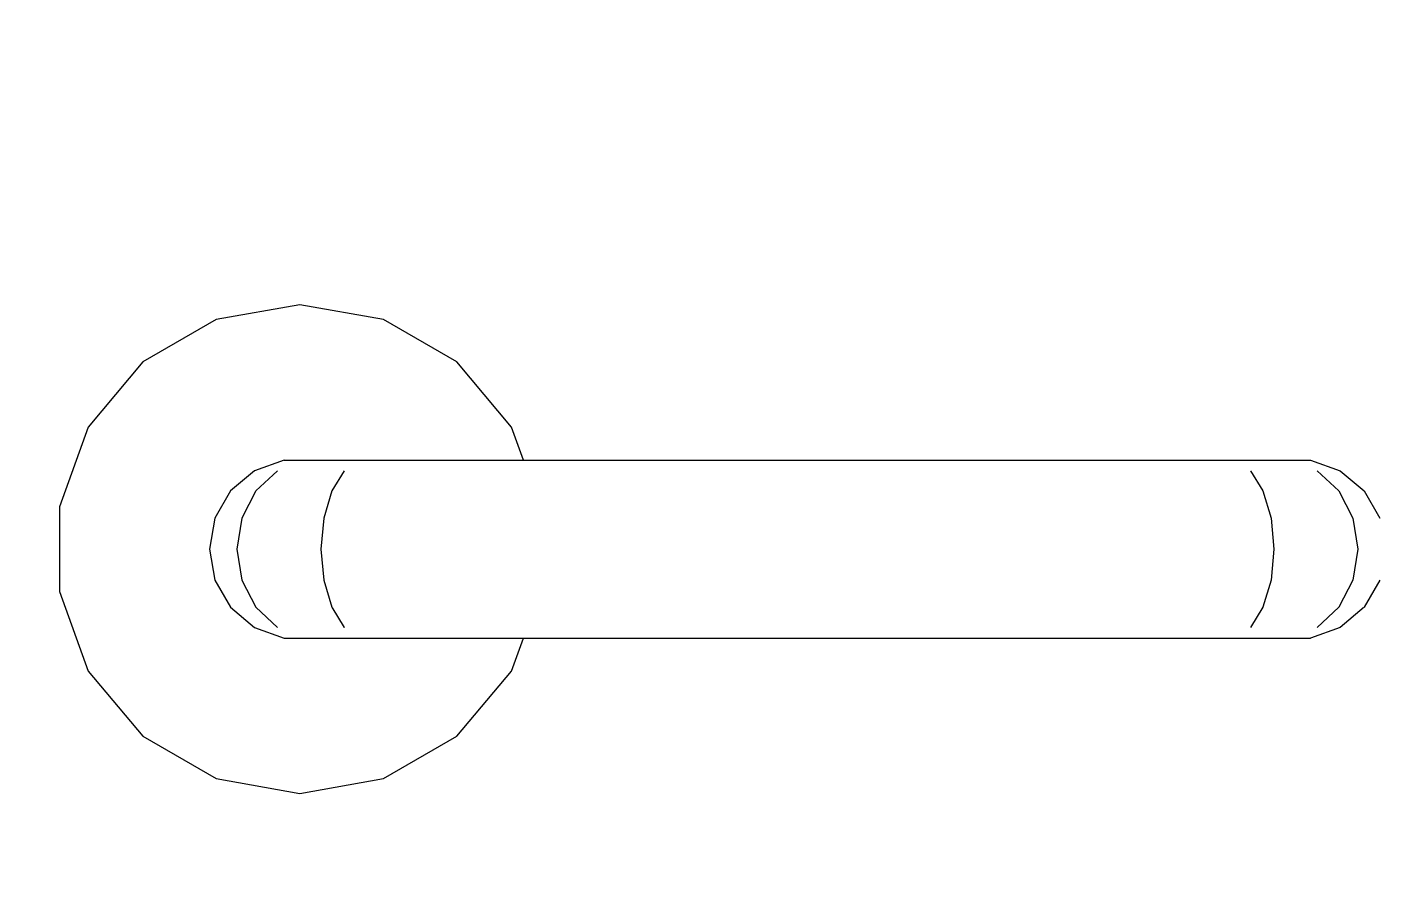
# Model space of a CAD drawing. Header units: millimetres. Extents: x -15634 to 67596, y -3027 to 55843.
# Drawn here: x 11392.2 to 11541.8, y 36359.1 to 36453.3 of the extents above; entities that cross this region are included whole.
import ezdxf

# ---------------------------------------------------------------- set-up
doc = ezdxf.new("R2010")
doc.units = ezdxf.units.MM
doc.header["$MEASUREMENT"] = 0
doc.set_wipeout_variables(frame=1)
doc.linetypes.add('Wipeout_Contour', pattern=[1000, 0, -1000])
doc.layers.add('Dimensioning - General', color=7, linetype='Continuous')
doc.layers.add('Structural - Bearing', color=7, linetype='Continuous')
for name, color, linetype, lineweight, true_color in [('Dimensioning - General_Pen_No__61', 7, 'Continuous', 20, 0x6a6a6a), ('Dimensioning - General_Pen_No__88', 7, 'Continuous', 20, 0xfd4435), ('Structural - Bearing_Pen_No__82', 7, 'Continuous', 20, 0xaaaaaa)]:
    doc.layers.add(name, color=color, linetype=linetype, lineweight=lineweight, true_color=true_color)
doc.styles.add('GENERATED_STYLE_6', font='calibril.ttf')
doc.dimstyles.new('GENERATED_STYLE__3', dxfattribs={"dimtxt": 195.999997, "dimasz": 106.4, "dimexe": 0.18, "dimexo": 0.0625, "dimgap": 0.09, "dimtad": 1, "dimdec": 0, "dimlfac": 0.1, "dimzin": 0, "dimdsep": 46, "dimtxsty": 'GENERATED_STYLE_6', "dimblk": 'ARROWHEAD_2', "dimblk1": 'ARROWHEAD_2', "dimblk2": 'ARROWHEAD_2', "dimcen": 0.09, "dimse1": 1, "dimse2": 1, "dimclrd": 256, "dimclre": 256, "dimclrt": 256, "dimadec": 0, "dimazin": 0, "dimtfac": 1, "dimtdec": 4, "dimtmove": 0, "dimatfit": 3, "dimfxl": 1, "dimtolj": 1, "dimtzin": 0, "dimarcsym": 0})

# ---------------------------------------------------------------- blocks, each defined once
blk = doc.blocks.new('*D59')
at = {"layer": 'Dimensioning - General_Pen_No__61', "color": 251, "linetype": 'Continuous', "lineweight": 20, "true_color": 0x6a6a6a, "transparency": 16777216}
for p, q in [((27454.43, 38036.02), (27594.43, 37955.19)), ((27629.43, 37995.6), (27419.43, 37995.6)), ((27524.43, 35295.6), (27524.43, 37995.6)), ((27454.43, 35336.02), (27594.43, 35255.19)), ((27629.43, 35295.6), (27419.43, 35295.6))]:
    blk.add_line(p, q, dxfattribs=at)
at = {"layer": 'Dimensioning - General_Pen_No__88', "color": 20, "lineweight": 20, "true_color": 0xfd4435, "transparency": 16777216, "char_height": 196, "attachment_point": 7, "rotation": 90, "style": 'GENERATED_STYLE_6'}
for s, insert in [('\\A1;{\\pql;\\fCalibri Light|b0|i0|c0|p34;20}', (27485.23, 37637.36)), ('\\A1;{\\pql;\\fCalibri Light|b0|i0|c0|p34;270}', (27485.23, 36407.27))]:
    blk.add_mtext(s, dxfattribs=dict(at, insert=insert))
blk = doc.blocks.new('ARROWHEAD_2')
at = {"color": 0, "linetype": 'Continuous', "lineweight": 0}
for p, q in [((-0.3781, -0.655), (0.3781, 0.655)), ((0, 0), (-1, 0))]:
    blk.add_line(p, q, dxfattribs=at)
blk = doc.blocks.new('*D107')
at = {"layer": 'Dimensioning - General_Pen_No__61', "color": 251, "linetype": 'Continuous', "lineweight": 20, "true_color": 0x6a6a6a, "transparency": 16777216}
for p, q in [((28004.43, 38036.02), (28144.43, 37955.19)), ((28179.43, 37995.6), (27969.43, 37995.6)), ((28074.43, 35295.6), (28074.43, 37995.6)), ((28004.43, 35336.02), (28144.43, 35255.19)), ((28179.43, 35295.6), (27969.43, 35295.6))]:
    blk.add_line(p, q, dxfattribs=at)
at = {"layer": 'Dimensioning - General_Pen_No__88', "color": 20, "lineweight": 20, "true_color": 0xfd4435, "transparency": 16777216, "char_height": 196, "attachment_point": 7, "rotation": 90, "style": 'GENERATED_STYLE_6'}
for s, insert in [('\\A1;{\\pql;\\fCalibri Light|b0|i0|c0|p34;20}', (28035.23, 37637.36)), ('\\A1;{\\pql;\\fCalibri Light|b0|i0|c0|p34;270}', (28035.23, 36407.27))]:
    blk.add_mtext(s, dxfattribs=dict(at, insert=insert))
blk = doc.blocks.new('*D132')
at = {"layer": 'Dimensioning - General_Pen_No__61', "color": 251, "linetype": 'Continuous', "lineweight": 20, "true_color": 0x6a6a6a, "transparency": 16777216}
for p, q in [((28554.43, 38236.02), (28694.43, 38155.19)), ((28729.43, 38195.6), (28519.43, 38195.6)), ((28624.43, 35295.6), (28624.43, 38195.6)), ((28554.43, 35336.02), (28694.43, 35255.19)), ((28729.43, 35295.6), (28519.43, 35295.6))]:
    blk.add_line(p, q, dxfattribs=at)
at = {"layer": 'Dimensioning - General_Pen_No__88', "color": 20, "lineweight": 20, "true_color": 0xfd4435, "transparency": 16777216, "insert": (28585.23, 36507.27), "char_height": 196, "attachment_point": 7, "rotation": 90, "style": 'GENERATED_STYLE_6'}
blk.add_mtext('\\A1;{\\pql;\\fCalibri Light|b0|i0|c0|p34;290}', dxfattribs=at)
blk = doc.blocks.new('*D155')
at = {"layer": 'Dimensioning - General_Pen_No__61', "color": 251, "linetype": 'Continuous', "lineweight": 20, "true_color": 0x6a6a6a, "transparency": 16777216}
for p, q in [((34964.93, 38036.02), (35104.93, 37955.19)), ((35139.93, 37995.6), (34929.93, 37995.6)), ((35034.93, 35295.6), (35034.93, 37995.6)), ((34964.93, 35336.02), (35104.93, 35255.19)), ((35139.93, 35295.6), (34929.93, 35295.6))]:
    blk.add_line(p, q, dxfattribs=at)
at = {"layer": 'Dimensioning - General_Pen_No__88', "color": 20, "lineweight": 20, "true_color": 0xfd4435, "transparency": 16777216, "char_height": 196, "attachment_point": 7, "rotation": 90, "style": 'GENERATED_STYLE_6'}
for s, insert in [('\\A1;{\\pql;\\fCalibri Light|b0|i0|c0|p34;20}', (34995.73, 37637.36)), ('\\A1;{\\pql;\\fCalibri Light|b0|i0|c0|p34;270}', (34995.73, 36407.27))]:
    blk.add_mtext(s, dxfattribs=dict(at, insert=insert))
blk = doc.blocks.new('*D203')
at = {"layer": 'Dimensioning - General_Pen_No__61', "color": 251, "linetype": 'Continuous', "lineweight": 20, "true_color": 0x6a6a6a, "transparency": 16777216}
for p, q in [((35514.93, 38036.02), (35654.93, 37955.19)), ((35689.93, 37995.6), (35479.93, 37995.6)), ((35584.93, 35295.6), (35584.93, 37995.6)), ((35514.93, 35336.02), (35654.93, 35255.19)), ((35689.93, 35295.6), (35479.93, 35295.6))]:
    blk.add_line(p, q, dxfattribs=at)
at = {"layer": 'Dimensioning - General_Pen_No__88', "color": 20, "lineweight": 20, "true_color": 0xfd4435, "transparency": 16777216, "char_height": 196, "attachment_point": 7, "rotation": 90, "style": 'GENERATED_STYLE_6'}
for s, insert in [('\\A1;{\\pql;\\fCalibri Light|b0|i0|c0|p34;20}', (35545.73, 37637.36)), ('\\A1;{\\pql;\\fCalibri Light|b0|i0|c0|p34;270}', (35545.73, 36407.27))]:
    blk.add_mtext(s, dxfattribs=dict(at, insert=insert))
blk = doc.blocks.new('*D228')
at = {"layer": 'Dimensioning - General_Pen_No__61', "color": 251, "linetype": 'Continuous', "lineweight": 20, "true_color": 0x6a6a6a, "transparency": 16777216}
for p, q in [((36064.93, 38236.02), (36204.93, 38155.19)), ((36239.93, 38195.6), (36029.93, 38195.6)), ((36134.93, 35295.6), (36134.93, 38195.6)), ((36064.93, 35336.02), (36204.93, 35255.19)), ((36239.93, 35295.6), (36029.93, 35295.6))]:
    blk.add_line(p, q, dxfattribs=at)
at = {"layer": 'Dimensioning - General_Pen_No__88', "color": 20, "lineweight": 20, "true_color": 0xfd4435, "transparency": 16777216, "insert": (36095.73, 36507.27), "char_height": 196, "attachment_point": 7, "rotation": 90, "style": 'GENERATED_STYLE_6'}
blk.add_mtext('\\A1;{\\pql;\\fCalibri Light|b0|i0|c0|p34;290}', dxfattribs=at)

msp = doc.modelspace()

# ---------------------------------------------------------------- wipeouts: each hides what was drawn before it
at = {"color": 254, "linetype": 'Wipeout_Contour', "lineweight": 0, "ltscale": 1068062.321057505}
msp.add_wipeout([(11395.78, 36390.92), (11398.98, 36382.1), (11405.01, 36374.92), (11413.13, 36370.23), (11422.37, 36368.6), (11431.6, 36370.23), (11439.72, 36374.92), (11445.75, 36382.1), (11447.08, 36385.76), (11437.6, 36385.76), (11420.63, 36385.76), (11417.37, 36386.94), (11414.71, 36389.18), (11412.97, 36392.18), (11412.37, 36395.6), (11412.97, 36399.02), (11414.71, 36402.03), (11417.37, 36404.26), (11420.63, 36405.45), (11447.08, 36405.45), (11445.75, 36409.1), (11439.72, 36416.29), (11431.6, 36420.98), (11422.37, 36422.6), (11413.13, 36420.98), (11405.01, 36416.29), (11398.98, 36409.1), (11395.78, 36400.29)], dxfattribs=at).dxf.layer = 'Structural - Bearing'

# ---------------------------------------------------------------- next in the draw order: linework, layer by layer
at = {"layer": 'Structural - Bearing_Pen_No__82', "color": 253, "linetype": 'Continuous', "lineweight": 20, "true_color": 0xaaaaaa}
for p, q in [((11422.37, 36422.6), (11413.13, 36420.98)), ((11431.6, 36420.98), (11422.37, 36422.6)), ((11413.13, 36420.98), (11405.01, 36416.29)), ((11439.72, 36416.29), (11431.6, 36420.98)), ((11405.01, 36416.29), (11398.98, 36409.1)), ((11445.75, 36409.1), (11439.72, 36416.29)), ((11398.98, 36409.1), (11395.78, 36400.29)), ((11395.78, 36400.29), (11395.78, 36390.92)), ((11395.78, 36390.92), (11398.98, 36382.1)), ((11398.98, 36382.1), (11405.01, 36374.92)), ((11439.72, 36374.92), (11445.75, 36382.1)), ((11405.01, 36374.92), (11413.13, 36370.23)), ((11431.6, 36370.23), (11439.72, 36374.92)), ((11413.13, 36370.23), (11422.37, 36368.6)), ((11422.37, 36368.6), (11431.6, 36370.23))]:
    msp.add_line(p, q, dxfattribs=at)

# ---------------------------------------------------------------- next in the draw order: wipeouts: each hides what was drawn before it
at = {"color": 254, "linetype": 'Wipeout_Contour', "lineweight": 0, "ltscale": 152616.320739}
msp.add_wipeout([(11417.37, 36404.26), (11419.89, 36404.26), (11422.82, 36405.45), (11420.63, 36405.45)], dxfattribs=at).dxf.layer = 'Structural - Bearing'
at = {"color": 254, "linetype": 'Wipeout_Contour', "lineweight": 0, "ltscale": 152567.300901}
msp.add_wipeout([(11415.41, 36395.6), (11412.37, 36395.6), (11412.97, 36392.18), (11415.95, 36392.18)], dxfattribs=at).dxf.layer = 'Structural - Bearing'

# ---------------------------------------------------------------- next in the draw order: wipeouts: each hides what was drawn before it
at = {"color": 254, "linetype": 'Wipeout_Contour', "lineweight": 0, "ltscale": 152606.433903}
msp.add_wipeout([(11414.71, 36402.03), (11417.51, 36402.03), (11419.89, 36404.26), (11417.37, 36404.26)], dxfattribs=at).dxf.layer = 'Structural - Bearing'
at = {"color": 254, "linetype": 'Wipeout_Contour', "lineweight": 0, "ltscale": 152556.355755}
msp.add_wipeout([(11415.95, 36392.18), (11412.97, 36392.18), (11414.71, 36389.18), (11417.51, 36389.18)], dxfattribs=at).dxf.layer = 'Structural - Bearing'

# ---------------------------------------------------------------- next in the draw order: wipeouts: each hides what was drawn before it
at = {"color": 254, "linetype": 'Wipeout_Contour', "lineweight": 0, "ltscale": 152621.762227}
msp.add_wipeout([(11419.89, 36404.26), (11427.28, 36404.26), (11428.97, 36405.45), (11422.82, 36405.45)], dxfattribs=at).dxf.layer = 'Structural - Bearing'
at = {"color": 254, "linetype": 'Wipeout_Contour', "lineweight": 0, "ltscale": 152593.942591}
msp.add_wipeout([(11412.97, 36399.02), (11415.95, 36399.02), (11417.51, 36402.03), (11414.71, 36402.03)], dxfattribs=at).dxf.layer = 'Structural - Bearing'
at = {"color": 254, "linetype": 'Wipeout_Contour', "lineweight": 0, "ltscale": 152548.84844}
msp.add_wipeout([(11414.71, 36389.18), (11417.37, 36386.94), (11419.89, 36386.94), (11417.51, 36389.18)], dxfattribs=at).dxf.layer = 'Structural - Bearing'

# ---------------------------------------------------------------- next in the draw order: linework, layer by layer
at = {"layer": 'Structural - Bearing_Pen_No__82', "color": 253, "linetype": 'Continuous', "lineweight": 20, "true_color": 0xaaaaaa}
msp.add_line((11420.63, 36405.45), (11422.82, 36405.45), dxfattribs=at)

# ---------------------------------------------------------------- next in the draw order: wipeouts: each hides what was drawn before it
at = {"color": 254, "linetype": 'Wipeout_Contour', "lineweight": 0, "ltscale": 152612.73733}
msp.add_wipeout([(11417.51, 36402.03), (11425.9, 36402.03), (11427.28, 36404.26), (11419.89, 36404.26)], dxfattribs=at).dxf.layer = 'Structural - Bearing'
at = {"color": 254, "linetype": 'Wipeout_Contour', "lineweight": 0, "ltscale": 152580.354782}
msp.add_wipeout([(11412.37, 36395.6), (11415.41, 36395.6), (11415.95, 36399.02), (11412.97, 36399.02)], dxfattribs=at).dxf.layer = 'Structural - Bearing'
at = {"color": 254, "linetype": 'Wipeout_Contour', "lineweight": 0, "ltscale": 152545.68322}
msp.add_wipeout([(11417.37, 36386.94), (11420.63, 36385.76), (11422.82, 36385.76), (11419.89, 36386.94)], dxfattribs=at).dxf.layer = 'Structural - Bearing'

# ---------------------------------------------------------------- next in the draw order: linework, layer by layer
at = {"layer": 'Structural - Bearing_Pen_No__82', "color": 253, "linetype": 'Continuous', "lineweight": 20, "true_color": 0xaaaaaa}
for p, q in [((11420.63, 36405.45), (11417.37, 36404.26)), ((11412.97, 36399.02), (11412.37, 36395.6)), ((11412.37, 36395.6), (11412.97, 36392.18))]:
    msp.add_line(p, q, dxfattribs=at)

# ---------------------------------------------------------------- next in the draw order: wipeouts: each hides what was drawn before it
at = {"color": 254, "linetype": 'Wipeout_Contour', "lineweight": 0, "ltscale": 152631.090198}
msp.add_wipeout([(11428.97, 36405.45), (11427.28, 36404.26), (11436.71, 36404.26), (11437.14, 36405.45)], dxfattribs=at).dxf.layer = 'Structural - Bearing'
at = {"color": 254, "linetype": 'Wipeout_Contour', "lineweight": 0, "ltscale": 152600.887531}
msp.add_wipeout([(11415.95, 36399.02), (11425, 36399.02), (11425.9, 36402.03), (11417.51, 36402.03)], dxfattribs=at).dxf.layer = 'Structural - Bearing'
at = {"color": 254, "linetype": 'Wipeout_Contour', "lineweight": 0, "ltscale": 152574.590371}
msp.add_wipeout([(11424.69, 36395.6), (11415.41, 36395.6), (11415.95, 36392.18), (11425, 36392.18)], dxfattribs=at).dxf.layer = 'Structural - Bearing'

# ---------------------------------------------------------------- next in the draw order: linework, layer by layer
at = {"layer": 'Structural - Bearing_Pen_No__82', "color": 253, "linetype": 'Continuous', "lineweight": 20, "true_color": 0xaaaaaa}
for p, q in [((11422.82, 36405.45), (11428.97, 36405.45)), ((11417.37, 36404.26), (11414.71, 36402.03)), ((11419.89, 36404.26), (11417.51, 36402.03)), ((11412.97, 36392.18), (11414.71, 36389.18))]:
    msp.add_line(p, q, dxfattribs=at)

# ---------------------------------------------------------------- next in the draw order: wipeouts: each hides what was drawn before it
at = {"color": 254, "linetype": 'Wipeout_Contour', "lineweight": 0, "ltscale": 152623.421668}
msp.add_wipeout([(11427.28, 36404.26), (11425.9, 36402.03), (11436.36, 36402.03), (11436.71, 36404.26)], dxfattribs=at).dxf.layer = 'Structural - Bearing'
at = {"color": 254, "linetype": 'Wipeout_Contour', "lineweight": 0, "ltscale": 152587.643635}
msp.add_wipeout([(11415.41, 36395.6), (11424.69, 36395.6), (11425, 36399.02), (11415.95, 36399.02)], dxfattribs=at).dxf.layer = 'Structural - Bearing'
at = {"color": 254, "linetype": 'Wipeout_Contour', "lineweight": 0, "ltscale": 152563.30239}
msp.add_wipeout([(11425, 36392.18), (11415.95, 36392.18), (11417.51, 36389.18), (11425.9, 36389.18)], dxfattribs=at).dxf.layer = 'Structural - Bearing'

# ---------------------------------------------------------------- next in the draw order: linework, layer by layer
at = {"layer": 'Structural - Bearing_Pen_No__82', "color": 253, "linetype": 'Continuous', "lineweight": 20, "true_color": 0xaaaaaa}
for p, q in [((11414.71, 36402.03), (11412.97, 36399.02)), ((11417.51, 36402.03), (11415.95, 36399.02)), ((11415.95, 36399.02), (11415.41, 36395.6)), ((11415.41, 36395.6), (11415.95, 36392.18))]:
    msp.add_line(p, q, dxfattribs=at)

# ---------------------------------------------------------------- next in the draw order: wipeouts: each hides what was drawn before it
at = {"color": 254, "linetype": 'Wipeout_Contour', "lineweight": 0, "ltscale": 152685.04342}
msp.add_wipeout([(11437.14, 36405.45), (11436.71, 36404.26), (11518.03, 36404.26), (11517.6, 36405.45)], dxfattribs=at).dxf.layer = 'Structural - Bearing'
at = {"color": 254, "linetype": 'Wipeout_Contour', "lineweight": 0, "ltscale": 152612.578627}
msp.add_wipeout([(11425.9, 36402.03), (11425, 36399.02), (11436.13, 36399.02), (11436.36, 36402.03)], dxfattribs=at).dxf.layer = 'Structural - Bearing'
at = {"color": 254, "linetype": 'Wipeout_Contour', "lineweight": 0, "ltscale": 152586.817803}
msp.add_wipeout([(11424.69, 36395.6), (11425, 36392.18), (11436.13, 36392.18), (11436.05, 36395.6)], dxfattribs=at).dxf.layer = 'Structural - Bearing'
at = {"color": 254, "linetype": 'Wipeout_Contour', "lineweight": 0, "ltscale": 152555.154229}
msp.add_wipeout([(11425.9, 36389.18), (11417.51, 36389.18), (11419.89, 36386.94), (11427.28, 36386.94)], dxfattribs=at).dxf.layer = 'Structural - Bearing'

# ---------------------------------------------------------------- next in the draw order: linework, layer by layer
at = {"layer": 'Structural - Bearing_Pen_No__82', "color": 253, "linetype": 'Continuous', "lineweight": 20, "true_color": 0xaaaaaa}
for p, q in [((11447.08, 36405.45), (11445.75, 36409.1)), ((11428.97, 36405.45), (11437.14, 36405.45)), ((11427.28, 36404.26), (11425.9, 36402.03)), ((11415.95, 36392.18), (11417.51, 36389.18)), ((11414.71, 36389.18), (11417.37, 36386.94))]:
    msp.add_line(p, q, dxfattribs=at)

# ---------------------------------------------------------------- next in the draw order: wipeouts: each hides what was drawn before it
at = {"color": 254, "linetype": 'Wipeout_Contour', "lineweight": 0, "ltscale": 152678.521075}
msp.add_wipeout([(11436.71, 36404.26), (11436.36, 36402.03), (11518.38, 36402.03), (11518.03, 36404.26)], dxfattribs=at).dxf.layer = 'Structural - Bearing'
at = {"color": 254, "linetype": 'Wipeout_Contour', "lineweight": 0, "ltscale": 152599.870032}
msp.add_wipeout([(11425, 36399.02), (11424.69, 36395.6), (11436.05, 36395.6), (11436.13, 36399.02)], dxfattribs=at).dxf.layer = 'Structural - Bearing'
at = {"color": 254, "linetype": 'Wipeout_Contour', "lineweight": 0, "ltscale": 152574.996337}
msp.add_wipeout([(11425, 36392.18), (11425.9, 36389.18), (11436.36, 36389.18), (11436.13, 36392.18)], dxfattribs=at).dxf.layer = 'Structural - Bearing'
at = {"color": 254, "linetype": 'Wipeout_Contour', "lineweight": 0, "ltscale": 152551.127218}
msp.add_wipeout([(11427.28, 36386.94), (11419.89, 36386.94), (11422.82, 36385.76), (11428.97, 36385.76)], dxfattribs=at).dxf.layer = 'Structural - Bearing'

# ---------------------------------------------------------------- next in the draw order: linework, layer by layer
at = {"layer": 'Structural - Bearing_Pen_No__82', "color": 253, "linetype": 'Continuous', "lineweight": 20, "true_color": 0xaaaaaa}
for p, q in [((11425.9, 36402.03), (11425, 36399.02)), ((11425, 36399.02), (11424.69, 36395.6)), ((11424.69, 36395.6), (11425, 36392.18)), ((11417.51, 36389.18), (11419.89, 36386.94)), ((11417.37, 36386.94), (11420.63, 36385.76)), ((11420.63, 36385.76), (11422.82, 36385.76))]:
    msp.add_line(p, q, dxfattribs=at)

# ---------------------------------------------------------------- next in the draw order: wipeouts: each hides what was drawn before it
at = {"color": 254, "linetype": 'Wipeout_Contour', "lineweight": 0, "ltscale": 152739.035644}
msp.add_wipeout([(11517.6, 36405.45), (11518.03, 36404.26), (11527.46, 36404.26), (11525.77, 36405.45)], dxfattribs=at).dxf.layer = 'Structural - Bearing'
at = {"color": 254, "linetype": 'Wipeout_Contour', "lineweight": 0, "ltscale": 152668.527143}
msp.add_wipeout([(11436.36, 36402.03), (11436.13, 36399.02), (11518.6, 36399.02), (11518.38, 36402.03)], dxfattribs=at).dxf.layer = 'Structural - Bearing'
at = {"color": 254, "linetype": 'Wipeout_Contour', "lineweight": 0, "ltscale": 152643.219663}
msp.add_wipeout([(11436.05, 36395.6), (11436.13, 36392.18), (11518.6, 36392.18), (11518.68, 36395.6)], dxfattribs=at).dxf.layer = 'Structural - Bearing'
at = {"color": 254, "linetype": 'Wipeout_Contour', "lineweight": 0, "ltscale": 152565.842567}
msp.add_wipeout([(11425.9, 36389.18), (11427.28, 36386.94), (11436.71, 36386.94), (11436.36, 36389.18)], dxfattribs=at).dxf.layer = 'Structural - Bearing'

# ---------------------------------------------------------------- next in the draw order: linework, layer by layer
at = {"layer": 'Structural - Bearing_Pen_No__82', "color": 253, "linetype": 'Continuous', "lineweight": 20, "true_color": 0xaaaaaa}
for p, q in [((11437.14, 36405.45), (11517.6, 36405.45)), ((11425, 36392.18), (11425.9, 36389.18))]:
    msp.add_line(p, q, dxfattribs=at)

# ---------------------------------------------------------------- next in the draw order: wipeouts: each hides what was drawn before it
at = {"color": 254, "linetype": 'Wipeout_Contour', "lineweight": 0, "ltscale": 152733.665203}
msp.add_wipeout([(11518.03, 36404.26), (11518.38, 36402.03), (11528.83, 36402.03), (11527.46, 36404.26)], dxfattribs=at).dxf.layer = 'Structural - Bearing'
at = {"color": 254, "linetype": 'Wipeout_Contour', "lineweight": 0, "ltscale": 152656.267081}
msp.add_wipeout([(11436.13, 36399.02), (11436.05, 36395.6), (11518.68, 36395.6), (11518.6, 36399.02)], dxfattribs=at).dxf.layer = 'Structural - Bearing'
at = {"color": 254, "linetype": 'Wipeout_Contour', "lineweight": 0, "ltscale": 152630.9586}
msp.add_wipeout([(11436.13, 36392.18), (11436.36, 36389.18), (11518.38, 36389.18), (11518.6, 36392.18)], dxfattribs=at).dxf.layer = 'Structural - Bearing'
at = {"color": 254, "linetype": 'Wipeout_Contour', "lineweight": 0, "ltscale": 152560.459487}
msp.add_wipeout([(11427.28, 36386.94), (11428.97, 36385.76), (11437.14, 36385.76), (11436.71, 36386.94)], dxfattribs=at).dxf.layer = 'Structural - Bearing'

# ---------------------------------------------------------------- next in the draw order: linework, layer by layer
at = {"layer": 'Structural - Bearing_Pen_No__82', "color": 253, "linetype": 'Continuous', "lineweight": 20, "true_color": 0xaaaaaa}
for p, q in [((11425.9, 36389.18), (11427.28, 36386.94)), ((11422.82, 36385.76), (11428.97, 36385.76))]:
    msp.add_line(p, q, dxfattribs=at)

# ---------------------------------------------------------------- next in the draw order: wipeouts: each hides what was drawn before it
at = {"color": 254, "linetype": 'Wipeout_Contour', "lineweight": 0, "ltscale": 152748.435362}
msp.add_wipeout([(11531.91, 36405.45), (11525.77, 36405.45), (11527.46, 36404.26), (11534.84, 36404.26)], dxfattribs=at).dxf.layer = 'Structural - Bearing'
at = {"color": 254, "linetype": 'Wipeout_Contour', "lineweight": 0, "ltscale": 152724.524728}
msp.add_wipeout([(11518.38, 36402.03), (11518.6, 36399.02), (11529.73, 36399.02), (11528.83, 36402.03)], dxfattribs=at).dxf.layer = 'Structural - Bearing'
at = {"color": 254, "linetype": 'Wipeout_Contour', "lineweight": 0, "ltscale": 152699.672914}
msp.add_wipeout([(11518.68, 36395.6), (11518.6, 36392.18), (11529.73, 36392.18), (11530.04, 36395.6)], dxfattribs=at).dxf.layer = 'Structural - Bearing'
at = {"color": 254, "linetype": 'Wipeout_Contour', "lineweight": 0, "ltscale": 152620.962728}
msp.add_wipeout([(11436.36, 36389.18), (11436.71, 36386.94), (11518.03, 36386.94), (11518.38, 36389.18)], dxfattribs=at).dxf.layer = 'Structural - Bearing'

# ---------------------------------------------------------------- next in the draw order: linework, layer by layer
at = {"layer": 'Structural - Bearing_Pen_No__82', "color": 253, "linetype": 'Continuous', "lineweight": 20, "true_color": 0xaaaaaa}
msp.add_line((11517.6, 36405.45), (11525.77, 36405.45), dxfattribs=at)

# ---------------------------------------------------------------- next in the draw order: wipeouts: each hides what was drawn before it
at = {"color": 254, "linetype": 'Wipeout_Contour', "lineweight": 0, "ltscale": 152744.434272}
msp.add_wipeout([(11527.46, 36404.26), (11528.83, 36402.03), (11537.23, 36402.03), (11534.84, 36404.26)], dxfattribs=at).dxf.layer = 'Structural - Bearing'
at = {"color": 254, "linetype": 'Wipeout_Contour', "lineweight": 0, "ltscale": 152712.715517}
msp.add_wipeout([(11518.6, 36399.02), (11518.68, 36395.6), (11530.04, 36395.6), (11529.73, 36399.02)], dxfattribs=at).dxf.layer = 'Structural - Bearing'
at = {"color": 254, "linetype": 'Wipeout_Contour', "lineweight": 0, "ltscale": 152686.969943}
msp.add_wipeout([(11518.6, 36392.18), (11518.38, 36389.18), (11528.83, 36389.18), (11529.73, 36392.18)], dxfattribs=at).dxf.layer = 'Structural - Bearing'
at = {"color": 254, "linetype": 'Wipeout_Contour', "lineweight": 0, "ltscale": 152614.437655}
msp.add_wipeout([(11436.71, 36386.94), (11437.14, 36385.76), (11517.6, 36385.76), (11518.03, 36386.94)], dxfattribs=at).dxf.layer = 'Structural - Bearing'

# ---------------------------------------------------------------- next in the draw order: linework, layer by layer
at = {"layer": 'Structural - Bearing_Pen_No__82', "color": 253, "linetype": 'Continuous', "lineweight": 20, "true_color": 0xaaaaaa}
for p, q in [((11428.97, 36385.76), (11437.14, 36385.76)), ((11445.75, 36382.1), (11447.08, 36385.76))]:
    msp.add_line(p, q, dxfattribs=at)

# ---------------------------------------------------------------- next in the draw order: wipeouts: each hides what was drawn before it
at = {"color": 254, "linetype": 'Wipeout_Contour', "lineweight": 0, "ltscale": 152753.923647}
msp.add_wipeout([(11531.91, 36405.45), (11534.84, 36404.26), (11537.37, 36404.26), (11534.1, 36405.45)], dxfattribs=at).dxf.layer = 'Structural - Bearing'
at = {"color": 254, "linetype": 'Wipeout_Contour', "lineweight": 0, "ltscale": 152736.310579}
msp.add_wipeout([(11537.23, 36402.03), (11528.83, 36402.03), (11529.73, 36399.02), (11538.78, 36399.02)], dxfattribs=at).dxf.layer = 'Structural - Bearing'
at = {"color": 254, "linetype": 'Wipeout_Contour', "lineweight": 0, "ltscale": 152712.00057}
msp.add_wipeout([(11529.73, 36392.18), (11538.78, 36392.18), (11539.32, 36395.6), (11530.04, 36395.6)], dxfattribs=at).dxf.layer = 'Structural - Bearing'
at = {"color": 254, "linetype": 'Wipeout_Contour', "lineweight": 0, "ltscale": 152676.127624}
msp.add_wipeout([(11518.38, 36389.18), (11518.03, 36386.94), (11527.46, 36386.94), (11528.83, 36389.18)], dxfattribs=at).dxf.layer = 'Structural - Bearing'

# ---------------------------------------------------------------- next in the draw order: linework, layer by layer
at = {"layer": 'Structural - Bearing_Pen_No__82', "color": 253, "linetype": 'Continuous', "lineweight": 20, "true_color": 0xaaaaaa}
for p, q in [((11525.77, 36405.45), (11531.91, 36405.45)), ((11531.91, 36405.45), (11534.1, 36405.45)), ((11527.46, 36404.26), (11528.83, 36402.03))]:
    msp.add_line(p, q, dxfattribs=at)

# ---------------------------------------------------------------- next in the draw order: wipeouts: each hides what was drawn before it
at = {"color": 254, "linetype": 'Wipeout_Contour', "lineweight": 0, "ltscale": 152750.794106}
msp.add_wipeout([(11537.37, 36404.26), (11534.84, 36404.26), (11537.23, 36402.03), (11540.03, 36402.03)], dxfattribs=at).dxf.layer = 'Structural - Bearing'
at = {"color": 254, "linetype": 'Wipeout_Contour', "lineweight": 0, "ltscale": 152725.042132}
msp.add_wipeout([(11529.73, 36399.02), (11530.04, 36395.6), (11539.32, 36395.6), (11538.78, 36399.02)], dxfattribs=at).dxf.layer = 'Structural - Bearing'
at = {"color": 254, "linetype": 'Wipeout_Contour', "lineweight": 0, "ltscale": 152698.758663}
msp.add_wipeout([(11529.73, 36392.18), (11528.83, 36389.18), (11537.23, 36389.18), (11538.78, 36392.18)], dxfattribs=at).dxf.layer = 'Structural - Bearing'
at = {"color": 254, "linetype": 'Wipeout_Contour', "lineweight": 0, "ltscale": 152668.454839}
msp.add_wipeout([(11518.03, 36386.94), (11517.6, 36385.76), (11525.77, 36385.76), (11527.46, 36386.94)], dxfattribs=at).dxf.layer = 'Structural - Bearing'

# ---------------------------------------------------------------- next in the draw order: linework, layer by layer
at = {"layer": 'Structural - Bearing_Pen_No__82', "color": 253, "linetype": 'Continuous', "lineweight": 20, "true_color": 0xaaaaaa}
for p, q in [((11534.1, 36405.45), (11537.37, 36404.26)), ((11528.83, 36402.03), (11529.73, 36399.02)), ((11529.73, 36399.02), (11530.04, 36395.6)), ((11530.04, 36395.6), (11529.73, 36392.18)), ((11437.14, 36385.76), (11517.6, 36385.76))]:
    msp.add_line(p, q, dxfattribs=at)

# ---------------------------------------------------------------- next in the draw order: wipeouts: each hides what was drawn before it
at = {"color": 254, "linetype": 'Wipeout_Contour', "lineweight": 0, "ltscale": 152743.319478}
msp.add_wipeout([(11537.23, 36402.03), (11538.78, 36399.02), (11541.76, 36399.02), (11540.03, 36402.03)], dxfattribs=at).dxf.layer = 'Structural - Bearing'
at = {"color": 254, "linetype": 'Wipeout_Contour', "lineweight": 0, "ltscale": 152719.358172}
msp.add_wipeout([(11538.78, 36392.18), (11541.76, 36392.18), (11542.37, 36395.6), (11539.32, 36395.6)], dxfattribs=at).dxf.layer = 'Structural - Bearing'
at = {"color": 254, "linetype": 'Wipeout_Contour', "lineweight": 0, "ltscale": 152686.900718}
msp.add_wipeout([(11528.83, 36389.18), (11527.46, 36386.94), (11534.84, 36386.94), (11537.23, 36389.18)], dxfattribs=at).dxf.layer = 'Structural - Bearing'

# ---------------------------------------------------------------- next in the draw order: linework, layer by layer
at = {"layer": 'Structural - Bearing_Pen_No__82', "color": 253, "linetype": 'Continuous', "lineweight": 20, "true_color": 0xaaaaaa}
for p, q in [((11534.84, 36404.26), (11537.23, 36402.03)), ((11537.37, 36404.26), (11540.03, 36402.03)), ((11529.73, 36392.18), (11528.83, 36389.18))]:
    msp.add_line(p, q, dxfattribs=at)

# ---------------------------------------------------------------- next in the draw order: wipeouts: each hides what was drawn before it
at = {"color": 254, "linetype": 'Wipeout_Contour', "lineweight": 0, "ltscale": 152732.399112}
msp.add_wipeout([(11541.76, 36399.02), (11538.78, 36399.02), (11539.32, 36395.6), (11542.37, 36395.6)], dxfattribs=at).dxf.layer = 'Structural - Bearing'
at = {"color": 254, "linetype": 'Wipeout_Contour', "lineweight": 0, "ltscale": 152705.769271}
msp.add_wipeout([(11537.23, 36389.18), (11540.03, 36389.18), (11541.76, 36392.18), (11538.78, 36392.18)], dxfattribs=at).dxf.layer = 'Structural - Bearing'
at = {"color": 254, "linetype": 'Wipeout_Contour', "lineweight": 0, "ltscale": 152677.858882}
msp.add_wipeout([(11527.46, 36386.94), (11525.77, 36385.76), (11531.91, 36385.76), (11534.84, 36386.94)], dxfattribs=at).dxf.layer = 'Structural - Bearing'

# ---------------------------------------------------------------- next in the draw order: linework, layer by layer
at = {"layer": 'Structural - Bearing_Pen_No__82', "color": 253, "linetype": 'Continuous', "lineweight": 20, "true_color": 0xaaaaaa}
for p, q in [((11537.23, 36402.03), (11538.78, 36399.02)), ((11540.03, 36402.03), (11541.76, 36399.02)), ((11538.78, 36399.02), (11539.32, 36395.6)), ((11539.32, 36395.6), (11538.78, 36392.18)), ((11528.83, 36389.18), (11527.46, 36386.94)), ((11517.6, 36385.76), (11525.77, 36385.76))]:
    msp.add_line(p, q, dxfattribs=at)

# ---------------------------------------------------------------- next in the draw order: wipeouts: each hides what was drawn before it
at = {"color": 254, "linetype": 'Wipeout_Contour', "lineweight": 0, "ltscale": 152693.262931}
msp.add_wipeout([(11534.84, 36386.94), (11537.37, 36386.94), (11540.03, 36389.18), (11537.23, 36389.18)], dxfattribs=at).dxf.layer = 'Structural - Bearing'

# ---------------------------------------------------------------- next in the draw order: linework, layer by layer
at = {"layer": 'Structural - Bearing_Pen_No__82', "color": 253, "linetype": 'Continuous', "lineweight": 20, "true_color": 0xaaaaaa}
for p, q in [((11538.78, 36392.18), (11537.23, 36389.18)), ((11541.76, 36392.18), (11540.03, 36389.18))]:
    msp.add_line(p, q, dxfattribs=at)

# ---------------------------------------------------------------- next in the draw order: wipeouts: each hides what was drawn before it
at = {"color": 254, "linetype": 'Wipeout_Contour', "lineweight": 0, "ltscale": 152683.349694}
msp.add_wipeout([(11534.84, 36386.94), (11531.91, 36385.76), (11534.1, 36385.76), (11537.37, 36386.94)], dxfattribs=at).dxf.layer = 'Structural - Bearing'

# ---------------------------------------------------------------- next in the draw order: linework, layer by layer
at = {"layer": 'Structural - Bearing_Pen_No__82', "color": 253, "linetype": 'Continuous', "lineweight": 20, "true_color": 0xaaaaaa}
for p, q in [((11537.23, 36389.18), (11534.84, 36386.94)), ((11540.03, 36389.18), (11537.37, 36386.94)), ((11537.37, 36386.94), (11534.1, 36385.76)), ((11525.77, 36385.76), (11531.91, 36385.76)), ((11531.91, 36385.76), (11534.1, 36385.76))]:
    msp.add_line(p, q, dxfattribs=at)

# ---------------------------------------------------------------- next in the draw order: dimensions: what is measured, and where the dimension line sits
at = {"layer": 'Dimensioning - General', "color": 251, "linetype": 'Continuous', "lineweight": 20, "true_color": 0x6a6a6a}
for base, p1, p2, picture, middle in [((28624.43, 38195.6), (2086.67, 35295.6), (2113.03, 38195.6), '*D132', (28487.23, 36731.4)), ((36134.93, 38195.6), (9597.17, 35295.6), (9623.52, 38195.6), '*D228', (35997.73, 36731.4)), ((28074.43, 37995.6), (-334.49, 35295.6), (-239.32, 37995.6), '*D107', (27937.23, 36631.4)), ((27524.43, 37995.6), (129.07, 35295.6), (155.83, 37995.6), '*D59', (27387.23, 36631.4)), ((35584.93, 37995.6), (7176.01, 35295.6), (7271.18, 37995.6), '*D203', (35447.73, 36631.4)), ((35034.93, 37995.6), (7639.57, 35295.6), (7666.33, 37995.6), '*D155', (34897.73, 36631.4))]:
    dim = msp.add_linear_dim(base=base, p1=p1, p2=p2, angle=90, dimstyle='GENERATED_STYLE__3', dxfattribs=at)
    dim.commit()
    dim.dimension.update_dxf_attribs({"geometry": picture, "text_midpoint": middle, "dimtype": 160, "text_rotation": 90})

doc.saveas('drawing.dxf')
